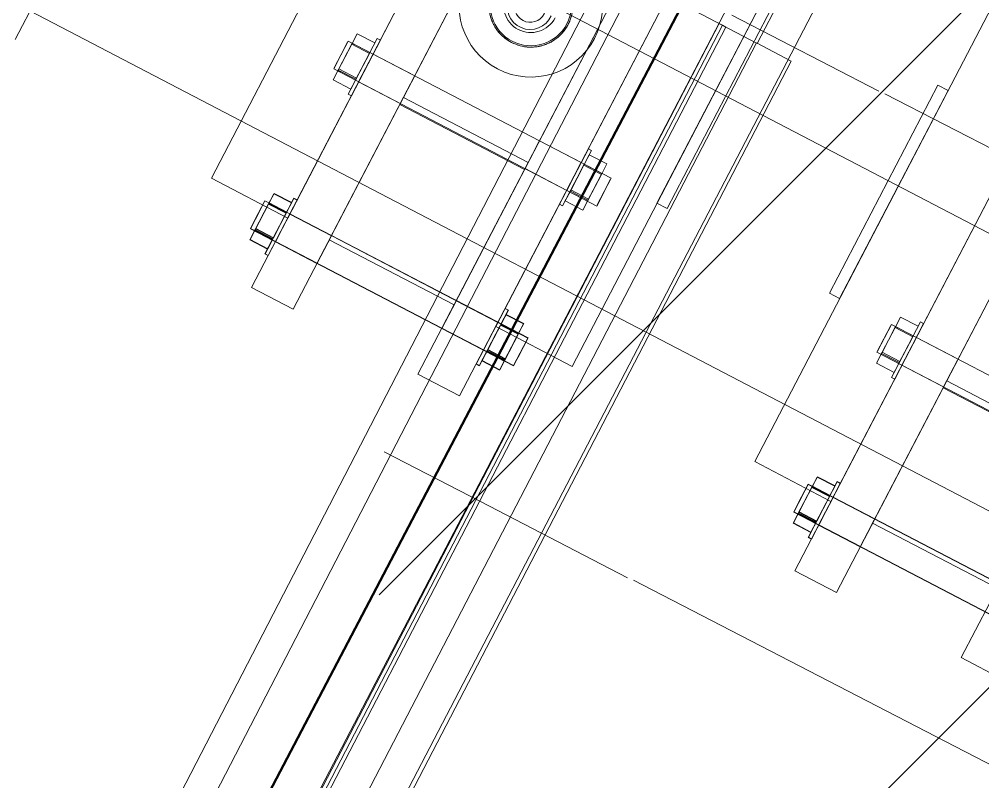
# Model space of a CAD drawing. Header units: metres. Extents: x -207 to 292, y -187 to 169.
# Drawn here: x -48.32 to -47.704, y -117.807 to -117.32 of the extents above; entities that cross this region are included whole.
import ezdxf

# ---------------------------------------------------------------- set-up
doc = ezdxf.new("R2010")
doc.units = ezdxf.units.M
for name, color, linetype, lineweight in [('A-FLOR-HRAL', 7, 'Continuous', 9), ('A-GLAZ-CURT', 7, 'Continuous', 9), ('A-GLAZ-CWMG', 7, 'Continuous', 9), ('A-ROOF', 7, 'Continuous', 9), ('A-ROOF-PATT', 7, 'Continuous', 9), ('edificios', 7, 'Continuous', 50), ('P-PIPE', 7, 'Continuous', 9), ('P-PIPE-CNTR', 7, 'Continuous', 9)]:
    doc.layers.add(name, color=color, linetype=linetype, lineweight=lineweight)
doc.layers.add('PR10-ARQ-PL-001-Emplazamiento-C-1_dwg', color=7, linetype='Continuous', lineweight=9, true_color=0x767676)

# ---------------------------------------------------------------- blocks, each defined once
blk = doc.blocks.new('FP_39-PLANTA EMPLAZAMIENTO ACTUALIZADO')
at = {"layer": 'A-ROOF'}
blk.add_line((-43.43365, -108.56432), (-50.82006, -122.84648), dxfattribs=at)
at = {"layer": 'A-ROOF-PATT', "color": 254, "true_color": 0xcbe5d8}
for p, q in [((-47.77091, -117.36549), (-47.86489, -117.31689)), ((-48.02567, -117.62777), (-48.08726, -117.59592)), ((-47.93169, -117.67638), (-48.02567, -117.62777))]:
    blk.add_line(p, q, dxfattribs=at)
blk = doc.blocks.new('Railing - Railing-2168040-PLANTA EMPLAZAMIENTO ACTUALIZADO')
at = {"layer": 'A-FLOR-HRAL'}
for p, q in [((-50.71035, -122.87319), (-47.70488, -117.10751)), ((-50.71035, -122.87319), (-47.70488, -117.10751)), ((-47.77233, -117.12873), (-50.73158, -122.80574)), ((-47.77233, -117.12873), (-50.73158, -122.80574))]:
    blk.add_line(p, q, dxfattribs=at)
blk = doc.blocks.new('Circular Mullion - 5mm-2218549-PLANTA EMPLAZAMIENTO ACTUALIZADO')
at = {"layer": 'A-GLAZ-CWMG'}
for p, q in [((-40.81511, -115.65435), (-41.26059, -116.49343)), ((-41.25838, -116.4946), (-40.8129, -115.65552)), ((-40.8129, -115.65552), (-41.25838, -116.4946)), ((-41.25617, -116.49577), (-40.81069, -115.65669)), ((-40.8129, -115.65552), (-40.81511, -115.65435)), ((-40.81069, -115.65669), (-40.8129, -115.65552))]:
    blk.add_line(p, q, dxfattribs=at)
blk = doc.blocks.new('Rectangular Mullion - 50 x 50 mm-2216179-PLANTA EMPLAZAMIENTO ACTUALIZADO')
at = {"layer": 'A-GLAZ-CWMG'}
for p, q in [((0.025, 0.025), (-0.025, 0.025)), ((-0.025, 0.025), (-0.025, -0.025)), ((0.025, -0.025), (0.025, 0.025)), ((-0.025, -0.025), (0.025, -0.025))]:
    blk.add_line(p, q, dxfattribs=at)
blk = doc.blocks.new('Rectangular Mullion - 50 x 50 mm-2220738-PLANTA EMPLAZAMIENTO ACTUALIZADO')
at = {"layer": 'A-GLAZ-CWMG'}
for p, q in [((-0.025, -0.025), (-0.025, 0.025)), ((-0.025, 0.025), (0.025, 0.025)), ((0.025, 0.025), (0.025, -0.025)), ((0.025, -0.025), (-0.025, -0.025))]:
    blk.add_line(p, q, dxfattribs=at)
blk = doc.blocks.new('System Panel - Glazed-2220786-PLANTA EMPLAZAMIENTO ACTUALIZADO')
at = {"layer": 'A-GLAZ-CURT'}
for p, q in [((-0.475, 0.0495), (0.475, 0.0495)), ((0.475, 0.0495), (-0.475, 0.0495)), ((-0.475, 0.0245), (-0.475, 0.0495)), ((-0.475, 0.0495), (-0.475, 0.0245)), ((-0.475, 0.0245), (0.475, 0.0245)), ((0.475, 0.0245), (-0.475, 0.0245))]:
    blk.add_line(p, q, dxfattribs=at)
blk = doc.blocks.new('Valvula con brida - Estandar-02 - Valvula con brida - Estandar-2300624-PLANTA EMPLAZAMIENTO ACTUALIZADO')
at = {"layer": 'P-PIPE'}
for p, q in [((0.075, 0.13733), (-0.075, 0.13733)), ((0.075, 0.13733), (-0.075, 0.13733)), ((0.075, 0.13), (0.075, 0.13733)), ((0.1925, 0.13), (-0.1925, 0.13)), ((0.1925, 0.13), (-0.1925, 0.13)), ((-0.075, 0.13), (0.075, 0.13)), ((-0.075, 0.13), (0.075, 0.13)), ((0.1925, 0.075), (0.1925, 0.13)), ((0.07433, 0.09665), (0.07433, -0.093)), ((0.07433, 0.09665), (0.07433, -0.093)), ((0.09357, 0.09665), (0.07433, 0.09665)), ((0.09357, 0.09665), (0.07433, 0.09665)), ((0.09433, 0.09665), (0.07509, 0.09665)), ((0.09433, 0.09665), (0.07509, 0.09665)), ((0.09433, -0.093), (0.09433, 0.09665)), ((0.09433, -0.093), (0.09433, 0.09665)), ((0.18936, 0.09665), (0.18936, -0.093)), ((0.20319, 0.09665), (0.18936, 0.09665)), ((0.18957, 0.09665), (0.18957, -0.093)), ((0.2034, 0.09665), (0.18957, 0.09665)), ((0.20936, 0.09665), (0.19554, 0.09665)), ((0.20957, 0.09665), (0.19574, 0.09665)), ((0.20936, -0.093), (0.20936, 0.09665)), ((0.20957, -0.093), (0.20957, 0.09665)), ((0.07499, 0.09), (0.06749, 0.09)), ((0.06749, 0.09), (0.07499, 0.09)), ((0.06749, 0.09), (0.06749, 0.07729)), ((0.07499, 0.09), (0.06749, 0.09)), ((0.06749, 0.09), (0.07499, 0.09)), ((0.06749, 0.09), (0.06749, 0.07729)), ((0.07433, 0.09), (0.07433, 0.07729)), ((0.07433, 0.09), (0.09433, 0.09)), ((0.07433, 0.09), (0.09433, 0.09)), ((0.07433, 0.09), (0.07433, 0.07729)), ((0.07433, 0.09), (0.09433, 0.09)), ((0.07433, 0.09), (0.09433, 0.09)), ((0.09281, 0.09), (0.07499, 0.09)), ((0.07499, 0.09), (0.09367, 0.09)), ((0.07499, 0.09), (0.07499, 0.07729)), ((0.07499, 0.09), (0.07499, 0.07729)), ((0.09281, 0.09), (0.07499, 0.09)), ((0.07499, 0.09), (0.09367, 0.09)), ((0.07499, 0.09), (0.07499, 0.07729)), ((0.07499, 0.09), (0.07499, 0.07729)), ((0.10074, 0.09), (0.09281, 0.09)), ((0.09281, 0.09), (0.09281, 0.07729)), ((0.10074, 0.09), (0.09281, 0.09)), ((0.09281, 0.09), (0.09281, 0.07729)), ((0.09367, 0.09), (0.10074, 0.09)), ((0.09367, 0.07729), (0.09367, 0.09)), ((0.09367, 0.09), (0.10074, 0.09)), ((0.09367, 0.07729), (0.09367, 0.09)), ((0.09433, 0.07729), (0.09433, 0.09)), ((0.09433, 0.07729), (0.09433, 0.09)), ((0.10074, 0.09), (0.10074, 0.07729)), ((0.10074, 0.09), (0.10074, 0.07729)), ((0.19002, 0.09), (0.18252, 0.09)), ((0.18252, 0.09), (0.19002, 0.09)), ((0.18252, 0.09), (0.18252, 0.07729)), ((0.19023, 0.09), (0.18273, 0.09)), ((0.18273, 0.09), (0.19023, 0.09)), ((0.18273, 0.09), (0.18273, 0.07729)), ((0.18936, 0.09), (0.18936, 0.07729)), ((0.18936, 0.09), (0.20936, 0.09)), ((0.18936, 0.09), (0.20936, 0.09)), ((0.18957, 0.09), (0.18957, 0.07729)), ((0.18957, 0.09), (0.20957, 0.09)), ((0.18957, 0.09), (0.20957, 0.09)), ((0.20784, 0.09), (0.19002, 0.09)), ((0.19002, 0.09), (0.2087, 0.09)), ((0.19002, 0.09), (0.19002, 0.07729)), ((0.19002, 0.09), (0.19002, 0.07729)), ((0.20805, 0.09), (0.19023, 0.09)), ((0.19023, 0.09), (0.20891, 0.09)), ((0.19023, 0.09), (0.19023, 0.07729)), ((0.19023, 0.09), (0.19023, 0.07729)), ((0.21577, 0.09), (0.20784, 0.09)), ((0.20784, 0.09), (0.20784, 0.07729)), ((0.21598, 0.09), (0.20805, 0.09)), ((0.20805, 0.09), (0.20805, 0.07729)), ((0.2087, 0.09), (0.21577, 0.09)), ((0.2087, 0.07729), (0.2087, 0.09)), ((0.20891, 0.09), (0.21598, 0.09)), ((0.20891, 0.07729), (0.20891, 0.09)), ((0.20936, 0.07729), (0.20936, 0.09)), ((0.20957, 0.07729), (0.20957, 0.09)), ((0.21577, 0.09), (0.21577, 0.07729)), ((0.21598, 0.09), (0.21598, 0.07729)), ((-0.2425, 0.075), (0.2425, 0.075)), ((-0.2425, 0.075), (0.2425, 0.075)), ((-0.1925, 0.075), (0.1925, 0.075)), ((-0.1925, 0.075), (0.1925, 0.075)), ((0.06433, 0.07729), (0.06433, 0.075)), ((0.10433, 0.07729), (0.06433, 0.07729)), ((0.10433, 0.07729), (0.06433, 0.07729)), ((0.06433, 0.07729), (0.06433, 0.075)), ((0.10433, 0.07729), (0.06433, 0.07729)), ((0.10433, 0.07729), (0.06433, 0.07729)), ((0.06433, 0.075), (0.10433, 0.075)), ((0.06433, 0.075), (0.10433, 0.075)), ((0.06433, 0.075), (0.10433, 0.075)), ((0.06433, 0.075), (0.10433, 0.075)), ((0.07499, 0.07729), (0.06749, 0.07729)), ((0.06749, 0.07729), (0.07499, 0.07729)), ((0.07499, 0.07729), (0.06749, 0.07729)), ((0.06749, 0.07729), (0.07499, 0.07729)), ((0.09433, 0.07729), (0.07433, 0.07729)), ((0.09433, 0.07729), (0.07433, 0.07729)), ((0.09433, 0.07729), (0.07433, 0.07729)), ((0.09433, 0.07729), (0.07433, 0.07729)), ((0.07433, 0.075), (0.07433, 0.045)), ((0.07433, 0.075), (0.07433, 0.045)), ((0.07433, 0.075), (0.09357, 0.075)), ((0.07433, 0.075), (0.09357, 0.075)), ((0.09367, 0.07729), (0.07499, 0.07729)), ((0.07499, 0.07729), (0.09281, 0.07729)), ((0.09367, 0.07729), (0.07499, 0.07729)), ((0.07499, 0.07729), (0.09281, 0.07729)), ((0.07509, 0.075), (0.09433, 0.075)), ((0.07509, 0.075), (0.09433, 0.075)), ((0.09281, 0.07729), (0.10074, 0.07729)), ((0.09281, 0.07729), (0.10074, 0.07729)), ((0.10074, 0.07729), (0.09367, 0.07729)), ((0.10074, 0.07729), (0.09367, 0.07729)), ((0.09433, 0.045), (0.09433, 0.075)), ((0.09433, 0.045), (0.09433, 0.075)), ((0.10433, 0.075), (0.10433, 0.07729)), ((0.10433, 0.075), (0.10433, 0.07729)), ((0.17936, 0.07729), (0.17936, 0.075)), ((0.21936, 0.07729), (0.17936, 0.07729)), ((0.21936, 0.07729), (0.17936, 0.07729)), ((0.17936, 0.075), (0.21936, 0.075)), ((0.17936, 0.075), (0.21936, 0.075)), ((0.17957, 0.07729), (0.17957, 0.075)), ((0.21957, 0.07729), (0.17957, 0.07729)), ((0.21957, 0.07729), (0.17957, 0.07729)), ((0.17957, 0.075), (0.21957, 0.075)), ((0.17957, 0.075), (0.21957, 0.075)), ((0.19002, 0.07729), (0.18252, 0.07729)), ((0.18252, 0.07729), (0.19002, 0.07729)), ((0.19023, 0.07729), (0.18273, 0.07729)), ((0.18273, 0.07729), (0.19023, 0.07729)), ((0.20936, 0.07729), (0.18936, 0.07729)), ((0.20936, 0.07729), (0.18936, 0.07729)), ((0.18936, 0.075), (0.18936, 0.045)), ((0.18936, 0.075), (0.2086, 0.075)), ((0.20957, 0.07729), (0.18957, 0.07729)), ((0.20957, 0.07729), (0.18957, 0.07729)), ((0.18957, 0.075), (0.18957, 0.045)), ((0.18957, 0.075), (0.20881, 0.075)), ((0.2087, 0.07729), (0.19002, 0.07729)), ((0.19002, 0.07729), (0.20784, 0.07729)), ((0.19012, 0.075), (0.20936, 0.075)), ((0.20891, 0.07729), (0.19023, 0.07729)), ((0.19023, 0.07729), (0.20805, 0.07729)), ((0.19033, 0.075), (0.20957, 0.075)), ((0.20784, 0.07729), (0.21577, 0.07729)), ((0.20805, 0.07729), (0.21598, 0.07729)), ((0.21577, 0.07729), (0.2087, 0.07729)), ((0.21598, 0.07729), (0.20891, 0.07729)), ((0.20936, 0.045), (0.20936, 0.075)), ((0.20957, 0.045), (0.20957, 0.075)), ((0.21936, 0.075), (0.21936, 0.07729)), ((0.21957, 0.075), (0.21957, 0.07729)), ((0.2425, 0.045), (0.2425, 0.075)), ((-0.2425, 0.045), (0.2425, 0.045)), ((-0.2425, 0.045), (0.2425, 0.045)), ((-0.1925, 0.045), (0.1925, 0.045)), ((-0.1925, 0.045), (0.1925, 0.045)), ((0.095, 0.045), (-0.095, 0.045)), ((0.095, 0.045), (-0.095, 0.045)), ((-0.09, 0.045), (0.09, 0.045)), ((-0.09, 0.045), (0.09, 0.045)), ((0.09357, 0.045), (0.07433, 0.045)), ((0.09357, 0.045), (0.07433, 0.045)), ((0.09433, 0.045), (0.07509, 0.045)), ((0.09433, 0.045), (0.07509, 0.045)), ((0.09, -0.045), (0.09, 0.045)), ((0.095, -0.045), (0.095, 0.045)), ((0.2086, 0.045), (0.18936, 0.045)), ((0.20881, 0.045), (0.18957, 0.045)), ((0.20936, 0.045), (0.19012, 0.045)), ((0.20957, 0.045), (0.19033, 0.045)), ((0.1925, -0.045), (0.1925, 0.045)), ((-0.2425, -0.045), (0.2425, -0.045)), ((-0.2425, -0.045), (0.2425, -0.045)), ((-0.1925, -0.045), (0.1925, -0.045)), ((-0.1925, -0.045), (0.1925, -0.045)), ((-0.095, -0.045), (0.095, -0.045)), ((-0.095, -0.045), (0.095, -0.045)), ((0.09, -0.045), (-0.09, -0.045)), ((0.09, -0.045), (-0.09, -0.045)), ((0.07433, -0.045), (0.07433, -0.075)), ((0.07433, -0.045), (0.07433, -0.075)), ((0.07433, -0.045), (0.09357, -0.045)), ((0.07433, -0.045), (0.09357, -0.045)), ((0.07509, -0.045), (0.09433, -0.045)), ((0.07509, -0.045), (0.09433, -0.045)), ((0.09433, -0.075), (0.09433, -0.045)), ((0.09433, -0.075), (0.09433, -0.045)), ((0.18936, -0.045), (0.18936, -0.075)), ((0.18936, -0.045), (0.2086, -0.045)), ((0.18957, -0.045), (0.18957, -0.075)), ((0.18957, -0.045), (0.20881, -0.045)), ((0.19012, -0.045), (0.20936, -0.045)), ((0.19033, -0.045), (0.20957, -0.045)), ((0.20936, -0.075), (0.20936, -0.045)), ((0.20957, -0.075), (0.20957, -0.045)), ((0.2425, -0.075), (0.2425, -0.045)), ((-0.2425, -0.075), (0.2425, -0.075)), ((-0.2425, -0.075), (0.2425, -0.075)), ((-0.1925, -0.075), (0.1925, -0.075)), ((-0.1925, -0.075), (0.1925, -0.075)), ((0.06433, -0.075), (0.06433, -0.07729)), ((0.10433, -0.075), (0.06433, -0.075)), ((0.10433, -0.075), (0.06433, -0.075)), ((0.06433, -0.075), (0.06433, -0.07729)), ((0.10433, -0.075), (0.06433, -0.075)), ((0.10433, -0.075), (0.06433, -0.075)), ((0.06433, -0.07729), (0.10433, -0.07729)), ((0.06433, -0.07729), (0.10433, -0.07729)), ((0.06433, -0.07729), (0.10433, -0.07729)), ((0.06433, -0.07729), (0.10433, -0.07729)), ((0.07499, -0.07729), (0.06749, -0.07729)), ((0.06749, -0.07729), (0.07499, -0.07729)), ((0.06749, -0.07729), (0.06749, -0.09)), ((0.07499, -0.07729), (0.06749, -0.07729)), ((0.06749, -0.07729), (0.07499, -0.07729)), ((0.06749, -0.07729), (0.06749, -0.09)), ((0.09357, -0.075), (0.07433, -0.075)), ((0.09357, -0.075), (0.07433, -0.075)), ((0.07433, -0.07729), (0.07433, -0.09)), ((0.07433, -0.07729), (0.09433, -0.07729)), ((0.07433, -0.07729), (0.09433, -0.07729)), ((0.07433, -0.07729), (0.07433, -0.09)), ((0.07433, -0.07729), (0.09433, -0.07729)), ((0.07433, -0.07729), (0.09433, -0.07729)), ((0.09281, -0.07729), (0.07499, -0.07729)), ((0.07499, -0.07729), (0.09367, -0.07729)), ((0.07499, -0.07729), (0.07499, -0.09)), ((0.07499, -0.07729), (0.07499, -0.09)), ((0.09281, -0.07729), (0.07499, -0.07729)), ((0.07499, -0.07729), (0.09367, -0.07729)), ((0.07499, -0.07729), (0.07499, -0.09)), ((0.07499, -0.07729), (0.07499, -0.09)), ((0.09433, -0.075), (0.07509, -0.075)), ((0.09433, -0.075), (0.07509, -0.075)), ((0.10074, -0.07729), (0.09281, -0.07729)), ((0.09281, -0.07729), (0.09281, -0.09)), ((0.10074, -0.07729), (0.09281, -0.07729)), ((0.09281, -0.07729), (0.09281, -0.09)), ((0.09367, -0.07729), (0.10074, -0.07729)), ((0.09367, -0.09), (0.09367, -0.07729)), ((0.09367, -0.07729), (0.10074, -0.07729)), ((0.09367, -0.09), (0.09367, -0.07729)), ((0.09433, -0.09), (0.09433, -0.07729)), ((0.09433, -0.09), (0.09433, -0.07729)), ((0.10074, -0.07729), (0.10074, -0.09)), ((0.10074, -0.07729), (0.10074, -0.09)), ((0.10433, -0.07729), (0.10433, -0.075)), ((0.10433, -0.07729), (0.10433, -0.075)), ((0.17936, -0.075), (0.17936, -0.07729)), ((0.21936, -0.075), (0.17936, -0.075)), ((0.21936, -0.075), (0.17936, -0.075)), ((0.17936, -0.07729), (0.21936, -0.07729)), ((0.17936, -0.07729), (0.21936, -0.07729)), ((0.17957, -0.075), (0.17957, -0.07729)), ((0.21957, -0.075), (0.17957, -0.075)), ((0.21957, -0.075), (0.17957, -0.075)), ((0.17957, -0.07729), (0.21957, -0.07729)), ((0.17957, -0.07729), (0.21957, -0.07729)), ((0.19002, -0.07729), (0.18252, -0.07729)), ((0.18252, -0.07729), (0.19002, -0.07729)), ((0.18252, -0.07729), (0.18252, -0.09)), ((0.19023, -0.07729), (0.18273, -0.07729)), ((0.18273, -0.07729), (0.19023, -0.07729)), ((0.18273, -0.07729), (0.18273, -0.09)), ((0.2086, -0.075), (0.18936, -0.075)), ((0.18936, -0.07729), (0.18936, -0.09)), ((0.18936, -0.07729), (0.20936, -0.07729)), ((0.18936, -0.07729), (0.20936, -0.07729)), ((0.20881, -0.075), (0.18957, -0.075)), ((0.18957, -0.07729), (0.18957, -0.09)), ((0.18957, -0.07729), (0.20957, -0.07729)), ((0.18957, -0.07729), (0.20957, -0.07729)), ((0.20784, -0.07729), (0.19002, -0.07729)), ((0.19002, -0.07729), (0.2087, -0.07729)), ((0.19002, -0.07729), (0.19002, -0.09)), ((0.19002, -0.07729), (0.19002, -0.09)), ((0.20936, -0.075), (0.19012, -0.075)), ((0.20805, -0.07729), (0.19023, -0.07729)), ((0.19023, -0.07729), (0.20891, -0.07729)), ((0.19023, -0.07729), (0.19023, -0.09)), ((0.19023, -0.07729), (0.19023, -0.09)), ((0.20957, -0.075), (0.19033, -0.075)), ((0.1925, -0.13), (0.1925, -0.075)), ((0.21577, -0.07729), (0.20784, -0.07729)), ((0.20784, -0.07729), (0.20784, -0.09)), ((0.21598, -0.07729), (0.20805, -0.07729)), ((0.20805, -0.07729), (0.20805, -0.09)), ((0.2087, -0.07729), (0.21577, -0.07729)), ((0.2087, -0.09), (0.2087, -0.07729)), ((0.20891, -0.07729), (0.21598, -0.07729)), ((0.20891, -0.09), (0.20891, -0.07729)), ((0.20936, -0.09), (0.20936, -0.07729)), ((0.20957, -0.09), (0.20957, -0.07729)), ((0.21577, -0.07729), (0.21577, -0.09)), ((0.21598, -0.07729), (0.21598, -0.09)), ((0.21936, -0.07729), (0.21936, -0.075)), ((0.21957, -0.07729), (0.21957, -0.075)), ((0.07499, -0.09), (0.06749, -0.09)), ((0.06749, -0.09), (0.07499, -0.09)), ((0.07499, -0.09), (0.06749, -0.09)), ((0.06749, -0.09), (0.07499, -0.09)), ((0.09433, -0.09), (0.07433, -0.09)), ((0.09433, -0.09), (0.07433, -0.09)), ((0.09433, -0.09), (0.07433, -0.09)), ((0.09433, -0.09), (0.07433, -0.09)), ((0.09367, -0.09), (0.07499, -0.09)), ((0.07499, -0.09), (0.09281, -0.09)), ((0.09367, -0.09), (0.07499, -0.09)), ((0.07499, -0.09), (0.09281, -0.09)), ((0.09281, -0.09), (0.10074, -0.09)), ((0.09281, -0.09), (0.10074, -0.09)), ((0.10074, -0.09), (0.09367, -0.09)), ((0.10074, -0.09), (0.09367, -0.09)), ((0.19002, -0.09), (0.18252, -0.09)), ((0.18252, -0.09), (0.19002, -0.09)), ((0.19023, -0.09), (0.18273, -0.09)), ((0.18273, -0.09), (0.19023, -0.09)), ((0.20936, -0.09), (0.18936, -0.09)), ((0.20936, -0.09), (0.18936, -0.09)), ((0.20957, -0.09), (0.18957, -0.09)), ((0.20957, -0.09), (0.18957, -0.09)), ((0.2087, -0.09), (0.19002, -0.09)), ((0.19002, -0.09), (0.20784, -0.09)), ((0.20891, -0.09), (0.19023, -0.09)), ((0.19023, -0.09), (0.20805, -0.09)), ((0.20784, -0.09), (0.21577, -0.09)), ((0.20805, -0.09), (0.21598, -0.09)), ((0.21577, -0.09), (0.2087, -0.09)), ((0.21598, -0.09), (0.20891, -0.09)), ((0.07433, -0.093), (0.09357, -0.093)), ((0.07433, -0.093), (0.09357, -0.093)), ((0.07509, -0.093), (0.09433, -0.093)), ((0.07509, -0.093), (0.09433, -0.093)), ((0.18936, -0.093), (0.20319, -0.093)), ((0.18957, -0.093), (0.2034, -0.093)), ((0.19554, -0.093), (0.20936, -0.093)), ((0.19574, -0.093), (0.20957, -0.093)), ((-0.1925, -0.13), (0.1925, -0.13)), ((-0.1925, -0.13), (0.1925, -0.13))]:
    blk.add_line(p, q, dxfattribs=at)
for centre, radius, start, end in [((0, 0), 0.04594, 90, 270), ((0, 0), 0.04594, 90, 270), ((0, 0), 0.04594, 270, 90), ((0, 0), 0.04594, 270, 90), ((0, 0), 0.02594, 90, 270), ((0, 0), 0.02594, 90, 270), ((0, 0), 0.02594, 270, 90), ((0, 0), 0.02594, 270, 90), ((0, 0), 0.0175, 270, 90), ((0, 0), 0.0175, 270, 90), ((0.00102, 0.00007), 0.01463, 274, 94), ((0.00102, 0.00007), 0.01463, 274, 94), ((0.00102, 0.00007), 0.01, 0, 180), ((0.00102, 0.00007), 0.01, 0, 180), ((0.00102, 0.00007), 0.01, 180, 0), ((0.00102, 0.00007), 0.01, 180, 360)]:
    blk.add_arc(centre, radius, start, end, dxfattribs=at)
for points in [[(0.02682, 0), (0.02679, 0.00163), (0.0265, 0.0048), (0.02533, 0.00924), (0.02366, 0.01278), (0.02197, 0.01543), (0.02057, 0.01726), (0.01901, 0.01896), (0.01727, 0.02055), (0.01541, 0.02199), (0.01282, 0.02365), (0.00925, 0.0253), (0.00527, 0.0264), (0.0018, 0.0268), (-0.00119, 0.02683), (-0.00412, 0.02656), (-0.0079, 0.02575), (-0.01165, 0.02429), (-0.01493, 0.02234), (-0.01728, 0.02057), (-0.01943, 0.01856), (-0.0219, 0.01568), (-0.02555, 0.00969), (-0.02676, 0.00408), (-0.02682, 0)], [(-0.02682, 0), (-0.0268, 0.00163), (-0.0265, 0.0048), (-0.02533, 0.00923), (-0.02366, 0.01278), (-0.02196, 0.01544), (-0.02056, 0.01727), (-0.019, 0.01897), (-0.01727, 0.02056), (-0.0154, 0.02199), (-0.01281, 0.02365), (-0.00924, 0.0253), (-0.00526, 0.0264), (-0.00179, 0.0268), (0.0012, 0.02683), (0.00413, 0.02655), (0.0079, 0.02575), (0.01165, 0.02429), (0.01493, 0.02234), (0.01728, 0.02057), (0.01944, 0.01855), (0.02191, 0.01567), (0.02555, 0.00969), (0.02676, 0.00408), (0.02682, 0)], [(-0.02682, 0), (-0.0268, -0.00163), (-0.0265, -0.0048), (-0.02533, -0.00924), (-0.02366, -0.01278), (-0.02196, -0.01544), (-0.02056, -0.01727), (-0.019, -0.01897), (-0.01727, -0.02056), (-0.0154, -0.02199), (-0.01282, -0.02365), (-0.00925, -0.0253), (-0.00526, -0.0264), (-0.00179, -0.0268), (0.0012, -0.02683), (0.00413, -0.02655), (0.0079, -0.02575), (0.01165, -0.02429), (0.01493, -0.02234), (0.01729, -0.02057), (0.01944, -0.01855), (0.02191, -0.01567), (0.02555, -0.00969), (0.02676, -0.00408), (0.02682, 0)], [(0.02682, 0), (0.0268, -0.00163), (0.0265, -0.0048), (0.02533, -0.00923), (0.02366, -0.01277), (0.02197, -0.01543), (0.02057, -0.01726), (0.01901, -0.01896), (0.01727, -0.02055), (0.0154, -0.02199), (0.01282, -0.02365), (0.00925, -0.0253), (0.00526, -0.0264), (0.0018, -0.0268), (-0.00119, -0.02683), (-0.00412, -0.02656), (-0.00789, -0.02575), (-0.01165, -0.02429), (-0.01492, -0.02235), (-0.01728, -0.02057), (-0.01943, -0.01856), (-0.0219, -0.01567), (-0.02555, -0.00969), (-0.02676, -0.00408), (-0.02682, 0)]]:
    blk.add_open_spline(points, degree=3, knots=[0, 0, 0, 0, 0.055556, 0.111111, 0.166667, 0.194444, 0.222222, 0.25, 0.277778, 0.305556, 0.333333, 0.388889, 0.444444, 0.479167, 0.513889, 0.548611, 0.583333, 0.652778, 0.6875, 0.722222, 0.756944, 0.791667, 0.861111, 1, 1, 1, 1], dxfattribs=at)
blk = doc.blocks.new('Valvula con brida - Estandar-02 - Valvula con brida Sin Manilla-2302305-PLANTA EMPLAZAMIENTO ACTUALIZADO')
at = {"layer": 'P-PIPE'}
for p, q in [((0.07433, 0.09665), (0.07433, -0.093)), ((0.07433, 0.09665), (0.07433, -0.093)), ((0.09433, -0.093), (0.09433, 0.09665)), ((0.09433, -0.093), (0.09433, 0.09665)), ((0.18936, 0.09665), (0.18936, -0.093)), ((0.18957, 0.09665), (0.18957, -0.093)), ((0.20936, -0.093), (0.20936, 0.09665)), ((0.20957, -0.093), (0.20957, 0.09665)), ((0.2425, 0.045), (0.2425, 0.075)), ((-0.2425, 0.045), (0.2425, 0.045)), ((-0.2425, 0.045), (0.2425, 0.045)), ((0.09, -0.045), (0.09, 0.045)), ((0.095, -0.045), (0.095, 0.045)), ((0.1925, -0.045), (0.1925, 0.045)), ((-0.2425, -0.045), (0.2425, -0.045)), ((-0.2425, -0.045), (0.2425, -0.045)), ((-0.1925, -0.045), (0.1925, -0.045)), ((-0.1925, -0.045), (0.1925, -0.045)), ((-0.095, -0.045), (0.095, -0.045)), ((-0.095, -0.045), (0.095, -0.045)), ((0.09, -0.045), (-0.09, -0.045)), ((0.09, -0.045), (-0.09, -0.045)), ((0.07433, -0.045), (0.07433, -0.075)), ((0.07433, -0.045), (0.07433, -0.075)), ((0.07433, -0.045), (0.09357, -0.045)), ((0.07433, -0.045), (0.09357, -0.045)), ((0.07509, -0.045), (0.09433, -0.045)), ((0.07509, -0.045), (0.09433, -0.045)), ((0.09433, -0.075), (0.09433, -0.045)), ((0.09433, -0.075), (0.09433, -0.045)), ((0.18936, -0.045), (0.18936, -0.075)), ((0.18936, -0.045), (0.2086, -0.045)), ((0.18957, -0.045), (0.18957, -0.075)), ((0.18957, -0.045), (0.20881, -0.045)), ((0.19012, -0.045), (0.20936, -0.045)), ((0.19033, -0.045), (0.20957, -0.045)), ((0.20936, -0.075), (0.20936, -0.045)), ((0.20957, -0.075), (0.20957, -0.045)), ((0.2425, -0.075), (0.2425, -0.045)), ((-0.2425, -0.075), (0.2425, -0.075)), ((-0.2425, -0.075), (0.2425, -0.075)), ((-0.1925, -0.075), (0.1925, -0.075)), ((-0.1925, -0.075), (0.1925, -0.075)), ((0.06433, -0.075), (0.06433, -0.07729)), ((0.10433, -0.075), (0.06433, -0.075)), ((0.10433, -0.075), (0.06433, -0.075)), ((0.06433, -0.075), (0.06433, -0.07729)), ((0.10433, -0.075), (0.06433, -0.075)), ((0.10433, -0.075), (0.06433, -0.075)), ((0.06433, -0.07729), (0.10433, -0.07729)), ((0.06433, -0.07729), (0.10433, -0.07729)), ((0.06433, -0.07729), (0.10433, -0.07729)), ((0.06433, -0.07729), (0.10433, -0.07729)), ((0.07499, -0.07729), (0.06749, -0.07729)), ((0.06749, -0.07729), (0.07499, -0.07729)), ((0.06749, -0.07729), (0.06749, -0.09)), ((0.07499, -0.07729), (0.06749, -0.07729)), ((0.06749, -0.07729), (0.07499, -0.07729)), ((0.06749, -0.07729), (0.06749, -0.09)), ((0.09357, -0.075), (0.07433, -0.075)), ((0.09357, -0.075), (0.07433, -0.075)), ((0.07433, -0.07729), (0.07433, -0.09)), ((0.07433, -0.07729), (0.09433, -0.07729)), ((0.07433, -0.07729), (0.09433, -0.07729)), ((0.07433, -0.07729), (0.07433, -0.09)), ((0.07433, -0.07729), (0.09433, -0.07729)), ((0.07433, -0.07729), (0.09433, -0.07729)), ((0.09281, -0.07729), (0.07499, -0.07729)), ((0.07499, -0.07729), (0.09367, -0.07729)), ((0.07499, -0.07729), (0.07499, -0.09)), ((0.07499, -0.07729), (0.07499, -0.09)), ((0.09281, -0.07729), (0.07499, -0.07729)), ((0.07499, -0.07729), (0.09367, -0.07729)), ((0.07499, -0.07729), (0.07499, -0.09)), ((0.07499, -0.07729), (0.07499, -0.09)), ((0.09433, -0.075), (0.07509, -0.075)), ((0.09433, -0.075), (0.07509, -0.075)), ((0.10074, -0.07729), (0.09281, -0.07729)), ((0.09281, -0.07729), (0.09281, -0.09)), ((0.10074, -0.07729), (0.09281, -0.07729)), ((0.09281, -0.07729), (0.09281, -0.09)), ((0.09367, -0.07729), (0.10074, -0.07729)), ((0.09367, -0.09), (0.09367, -0.07729)), ((0.09367, -0.07729), (0.10074, -0.07729)), ((0.09367, -0.09), (0.09367, -0.07729)), ((0.09433, -0.09), (0.09433, -0.07729)), ((0.09433, -0.09), (0.09433, -0.07729)), ((0.10074, -0.07729), (0.10074, -0.09)), ((0.10074, -0.07729), (0.10074, -0.09)), ((0.10433, -0.07729), (0.10433, -0.075)), ((0.10433, -0.07729), (0.10433, -0.075)), ((0.17936, -0.075), (0.17936, -0.07729)), ((0.21936, -0.075), (0.17936, -0.075)), ((0.21936, -0.075), (0.17936, -0.075)), ((0.17936, -0.07729), (0.21936, -0.07729)), ((0.17936, -0.07729), (0.21936, -0.07729)), ((0.17957, -0.075), (0.17957, -0.07729)), ((0.21957, -0.075), (0.17957, -0.075)), ((0.21957, -0.075), (0.17957, -0.075)), ((0.17957, -0.07729), (0.21957, -0.07729)), ((0.17957, -0.07729), (0.21957, -0.07729)), ((0.19002, -0.07729), (0.18252, -0.07729)), ((0.18252, -0.07729), (0.19002, -0.07729)), ((0.18252, -0.07729), (0.18252, -0.09)), ((0.19023, -0.07729), (0.18273, -0.07729)), ((0.18273, -0.07729), (0.19023, -0.07729)), ((0.18273, -0.07729), (0.18273, -0.09)), ((0.2086, -0.075), (0.18936, -0.075)), ((0.18936, -0.07729), (0.18936, -0.09)), ((0.18936, -0.07729), (0.20936, -0.07729)), ((0.18936, -0.07729), (0.20936, -0.07729)), ((0.20881, -0.075), (0.18957, -0.075)), ((0.18957, -0.07729), (0.18957, -0.09)), ((0.18957, -0.07729), (0.20957, -0.07729)), ((0.18957, -0.07729), (0.20957, -0.07729)), ((0.20784, -0.07729), (0.19002, -0.07729)), ((0.19002, -0.07729), (0.2087, -0.07729)), ((0.19002, -0.07729), (0.19002, -0.09)), ((0.19002, -0.07729), (0.19002, -0.09)), ((0.20936, -0.075), (0.19012, -0.075)), ((0.20805, -0.07729), (0.19023, -0.07729)), ((0.19023, -0.07729), (0.20891, -0.07729)), ((0.19023, -0.07729), (0.19023, -0.09)), ((0.19023, -0.07729), (0.19023, -0.09)), ((0.20957, -0.075), (0.19033, -0.075)), ((0.1925, -0.13), (0.1925, -0.075)), ((0.21577, -0.07729), (0.20784, -0.07729)), ((0.20784, -0.07729), (0.20784, -0.09)), ((0.21598, -0.07729), (0.20805, -0.07729)), ((0.20805, -0.07729), (0.20805, -0.09)), ((0.2087, -0.07729), (0.21577, -0.07729)), ((0.2087, -0.09), (0.2087, -0.07729)), ((0.20891, -0.07729), (0.21598, -0.07729)), ((0.20891, -0.09), (0.20891, -0.07729)), ((0.20936, -0.09), (0.20936, -0.07729)), ((0.20957, -0.09), (0.20957, -0.07729)), ((0.21577, -0.07729), (0.21577, -0.09)), ((0.21598, -0.07729), (0.21598, -0.09)), ((0.21936, -0.07729), (0.21936, -0.075)), ((0.21957, -0.07729), (0.21957, -0.075)), ((0.07499, -0.09), (0.06749, -0.09)), ((0.06749, -0.09), (0.07499, -0.09)), ((0.07499, -0.09), (0.06749, -0.09)), ((0.06749, -0.09), (0.07499, -0.09)), ((0.09433, -0.09), (0.07433, -0.09)), ((0.09433, -0.09), (0.07433, -0.09)), ((0.09433, -0.09), (0.07433, -0.09)), ((0.09433, -0.09), (0.07433, -0.09)), ((0.09367, -0.09), (0.07499, -0.09)), ((0.07499, -0.09), (0.09281, -0.09)), ((0.09367, -0.09), (0.07499, -0.09)), ((0.07499, -0.09), (0.09281, -0.09)), ((0.09281, -0.09), (0.10074, -0.09)), ((0.09281, -0.09), (0.10074, -0.09)), ((0.10074, -0.09), (0.09367, -0.09)), ((0.10074, -0.09), (0.09367, -0.09)), ((0.19002, -0.09), (0.18252, -0.09)), ((0.18252, -0.09), (0.19002, -0.09)), ((0.19023, -0.09), (0.18273, -0.09)), ((0.18273, -0.09), (0.19023, -0.09)), ((0.20936, -0.09), (0.18936, -0.09)), ((0.20936, -0.09), (0.18936, -0.09)), ((0.20957, -0.09), (0.18957, -0.09)), ((0.20957, -0.09), (0.18957, -0.09)), ((0.2087, -0.09), (0.19002, -0.09)), ((0.19002, -0.09), (0.20784, -0.09)), ((0.20891, -0.09), (0.19023, -0.09)), ((0.19023, -0.09), (0.20805, -0.09)), ((0.20784, -0.09), (0.21577, -0.09)), ((0.20805, -0.09), (0.21598, -0.09)), ((0.21577, -0.09), (0.2087, -0.09)), ((0.21598, -0.09), (0.20891, -0.09)), ((0.07433, -0.093), (0.09357, -0.093)), ((0.07433, -0.093), (0.09357, -0.093)), ((0.07509, -0.093), (0.09433, -0.093)), ((0.07509, -0.093), (0.09433, -0.093)), ((0.18936, -0.093), (0.20319, -0.093)), ((0.18957, -0.093), (0.2034, -0.093)), ((0.19554, -0.093), (0.20936, -0.093)), ((0.19574, -0.093), (0.20957, -0.093)), ((-0.1925, -0.13), (0.1925, -0.13)), ((-0.1925, -0.13), (0.1925, -0.13)), ((-0.075, -0.13), (-0.075, -0.13733)), ((0.075, -0.13), (-0.075, -0.13)), ((0.075, -0.13), (-0.075, -0.13)), ((0.075, -0.13733), (0.075, -0.13)), ((-0.075, -0.13733), (0.075, -0.13733)), ((-0.075, -0.13733), (0.075, -0.13733))]:
    blk.add_line(p, q, dxfattribs=at)
blk = doc.blocks.new('YADRAN_LASQUEMAS_ARQ_MO_003_ESTANQUE CABECERA_rvt-1-PLANTA EMPLAZAMIENTO ACTUALIZADO')
at = {"layer": 'A-ROOF-PATT', "true_color": 0x008040}
h = blk.add_hatch(dxfattribs=at)
h.set_pattern_fill('FP_31', color=116, style=0, pattern_type=2)
h.set_pattern_definition([(152.653, (-52.507, -103.883), (-0.1607824, -0.310884), [])])
h.paths.add_polyline_path([(-48.31353, -124.1428), (-40.92713, -109.86064), (-43.26069, -108.65377), (-50.6471, -122.93594)])
at = {"layer": 'A-ROOF'}
for p, q in [((-43.43365, -108.56432), (-50.82006, -122.84648)), ((-43.41589, -108.57351), (-50.8023, -122.85567))]:
    blk.add_line(p, q, dxfattribs=at)
at = {"layer": 'P-PIPE'}
for p, q in [((-48.32317, -117.33251), (-48.24084, -117.17458)), ((-48.31365, -117.31424), (-47.47203, -117.75295))]:
    blk.add_line(p, q, dxfattribs=at)
at = {"layer": 'P-PIPE-CNTR'}
blk.add_line((-48.24084, -117.17458), (-47.39923, -117.61329), dxfattribs=at)
blk.add_line((-48.24084, -117.17458), (-47.39923, -117.61329), dxfattribs=at)
at = {"layer": 'A-FLOR-HRAL', "lineweight": 9}
blk.add_blockref('Railing - Railing-2168040-PLANTA EMPLAZAMIENTO ACTUALIZADO', (0, 0), dxfattribs=at)
at = {"layer": 'A-GLAZ-CURT', "lineweight": 9, "rotation": 242.5386953833956}
blk.add_blockref('System Panel - Glazed-2220786-PLANTA EMPLAZAMIENTO ACTUALIZADO', (-48.08991, -117.74488), dxfattribs=at)
at = {"layer": 'A-GLAZ-CWMG', "lineweight": 9, "extrusion": (0, 0, -1), "rotation": 297.4613046166044}
for name in ['Rectangular Mullion - 50 x 50 mm-2216179-PLANTA EMPLAZAMIENTO ACTUALIZADO', 'Rectangular Mullion - 50 x 50 mm-2220738-PLANTA EMPLAZAMIENTO ACTUALIZADO']:
    blk.add_blockref(name, (47.85933, -117.30122), dxfattribs=at)
at = {"layer": 'A-GLAZ-CWMG', "lineweight": 9, "rotation": 0.5032135747500938}
blk.add_blockref('Circular Mullion - 5mm-2218549-PLANTA EMPLAZAMIENTO ACTUALIZADO', (-8.07529, -1.3139), dxfattribs=at)
blk.add_blockref('Circular Mullion - 5mm-2218549-PLANTA EMPLAZAMIENTO ACTUALIZADO', (-8.07529, -1.3139), dxfattribs=at)
blk.add_blockref('Circular Mullion - 5mm-2218549-PLANTA EMPLAZAMIENTO ACTUALIZADO', (-8.07529, -1.3139), dxfattribs=at)
blk.add_blockref('Circular Mullion - 5mm-2218549-PLANTA EMPLAZAMIENTO ACTUALIZADO', (-8.07529, -1.3139), dxfattribs=at)
blk.add_blockref('Circular Mullion - 5mm-2218549-PLANTA EMPLAZAMIENTO ACTUALIZADO', (-8.07529, -1.3139), dxfattribs=at)
blk.add_blockref('Circular Mullion - 5mm-2218549-PLANTA EMPLAZAMIENTO ACTUALIZADO', (-8.07529, -1.3139), dxfattribs=at)
blk.add_blockref('Circular Mullion - 5mm-2218549-PLANTA EMPLAZAMIENTO ACTUALIZADO', (-8.07529, -1.3139), dxfattribs=at)
blk.add_blockref('Circular Mullion - 5mm-2218549-PLANTA EMPLAZAMIENTO ACTUALIZADO', (-8.07529, -1.3139), dxfattribs=at)
at = {"layer": 'A-ROOF'}
blk.add_blockref('FP_39-PLANTA EMPLAZAMIENTO ACTUALIZADO', (0, 0), dxfattribs=at)
at = {"layer": 'P-PIPE', "lineweight": 9, "rotation": 242.468351993597}
for name, p in [('Valvula con brida - Estandar-02 - Valvula con brida - Estandar-2300624-PLANTA EMPLAZAMIENTO ACTUALIZADO', (-47.99339, -117.31055)), ('Valvula con brida - Estandar-02 - Valvula con brida Sin Manilla-2302305-PLANTA EMPLAZAMIENTO ACTUALIZADO', (-47.64603, -117.49162))]:
    blk.add_blockref(name, p, dxfattribs=at)
blk = doc.blocks.new('PR10-ARQ-PL-001-Emplazamiento-C-1_dwg-674643-PLANTA EMPLAZAMIENTO ACTUALIZADO')
at = {"lineweight": 9, "true_color": 0x0000ff}
h = blk.add_hatch(dxfattribs=at)
h.set_pattern_fill('FP_4', color=5, style=0, pattern_type=2)
h.set_pattern_definition([(45, (0, 0), (-0.2245064, 0.2245064), [])])
h.paths.add_polyline_path([(-45.56583, -124.68488), (-38.4088, -111.05418), (-43.30232, -108.56055), (-50.45444, -122.19376), (-45.61066, -124.66204)])
at = {"layer": 'edificios'}
blk.add_line((-43.33193, -108.61693), (-50.45936, -122.19125), dxfattribs=at)

msp = doc.modelspace()

# ---------------------------------------------------------------- block references
at = {"lineweight": 5}
msp.add_blockref('YADRAN_LASQUEMAS_ARQ_MO_003_ESTANQUE CABECERA_rvt-1-PLANTA EMPLAZAMIENTO ACTUALIZADO', (0, 0), dxfattribs=at)
at = {"layer": 'PR10-ARQ-PL-001-Emplazamiento-C-1_dwg', "color": 7}
msp.add_blockref('PR10-ARQ-PL-001-Emplazamiento-C-1_dwg-674643-PLANTA EMPLAZAMIENTO ACTUALIZADO', (0, 0), dxfattribs=at)

doc.saveas('drawing.dxf')
